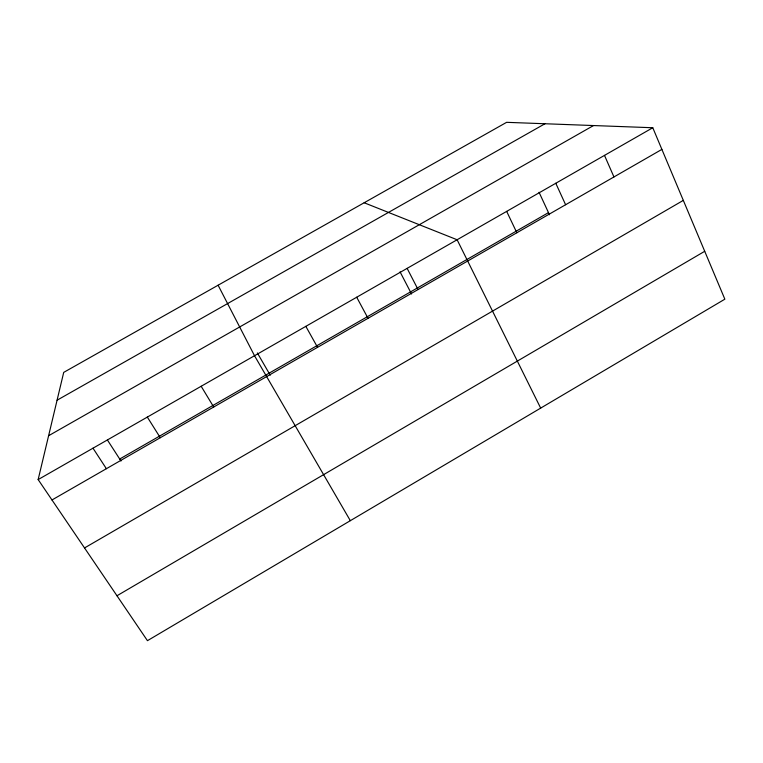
<?xml version="1.0" encoding="UTF-8"?>
<svg xmlns="http://www.w3.org/2000/svg" width="763" height="763" viewBox="0 0 763 763"><rect width="100%" height="100%" fill="white"/><g stroke="black" fill="none" stroke-linecap="round" stroke-linejoin="round"><path stroke-width="1.14" d="M38.15 479.584L63.71 372.392L506.613 122.328L652.785 127.745L724.85 299.182L147.45 640.672L38.15 479.584L652.785 127.745M116.968 595.76L704.716 251.285M84.531 547.948L683.314 200.383M119.705 459.021L548.492 212.619M51.979 499.975L661.883 149.395M48.603 435.73L593.509 125.552M57.082 400.203L544.963 123.749M364.161 202.758L457.113 239.754L540.671 408.11M92.991 448.186L106.381 468.701M107.459 440.07L120.993 461.014M147.326 417.084L160.287 437.714M201.165 386.269L213.707 407.013M350.331 520.681L254.518 355.73L218.104 285.219M257.341 352.926L270.255 375.215M305.839 326.354L317.551 347.318M356.702 297.236L368.033 318.305M400.06 271.857L411.553 293.984M407.127 268.366L418.067 289.539M506.67 211.389L516.847 232.763M539.06 192.295L549.484 214.775M555.788 183.273L565.612 204.732M604.496 155.394L613.948 176.949"/></g></svg>
